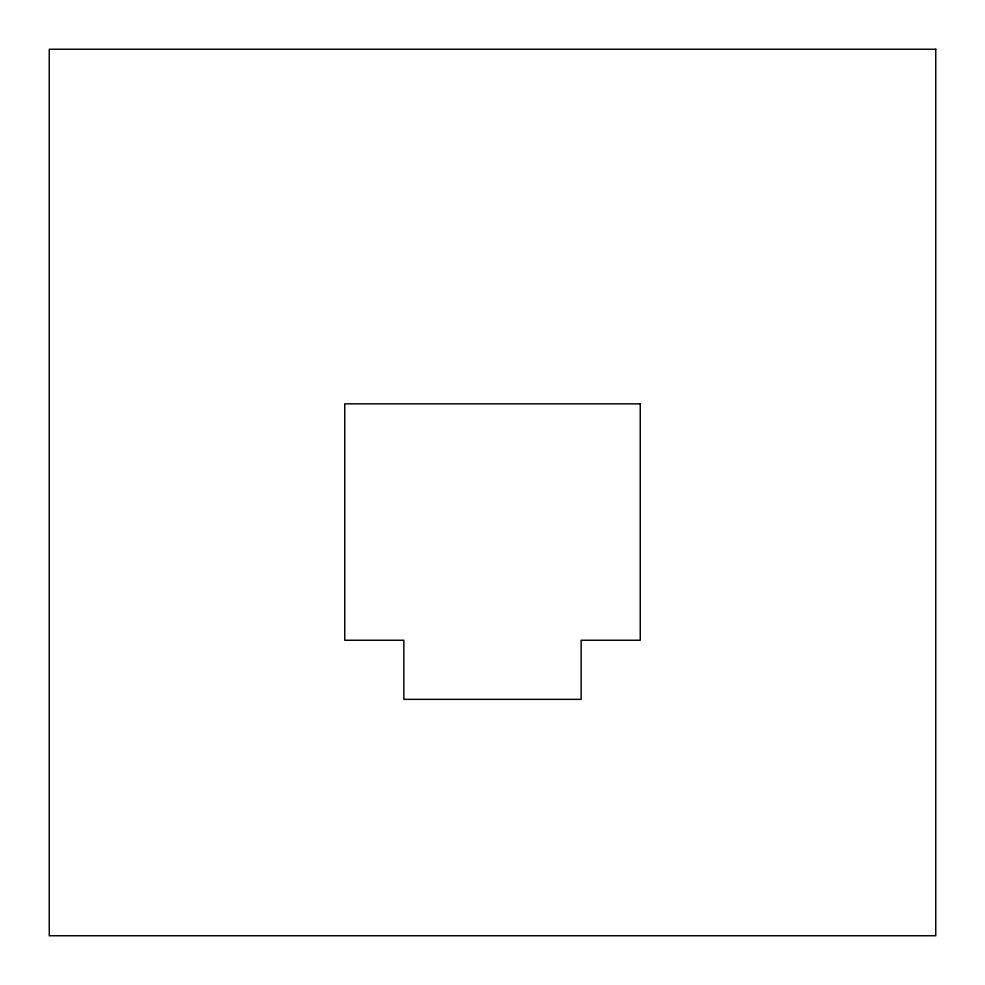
<?xml version="1.0" encoding="UTF-8"?>
<svg xmlns="http://www.w3.org/2000/svg" width="985" height="985" viewBox="0 0 985 985"><rect width="100%" height="100%" fill="white"/><g stroke="black" fill="none" stroke-linecap="round" stroke-linejoin="round"><path stroke-width="1.48" d="M935.75 49.25L49.25 49.25L49.25 935.75L935.75 935.75L935.75 49.25M640.25 403.85L344.75 403.85L344.75 640.25L403.85 640.25L403.85 699.35L581.15 699.35L581.15 640.25L640.25 640.25L640.25 403.85"/></g></svg>
